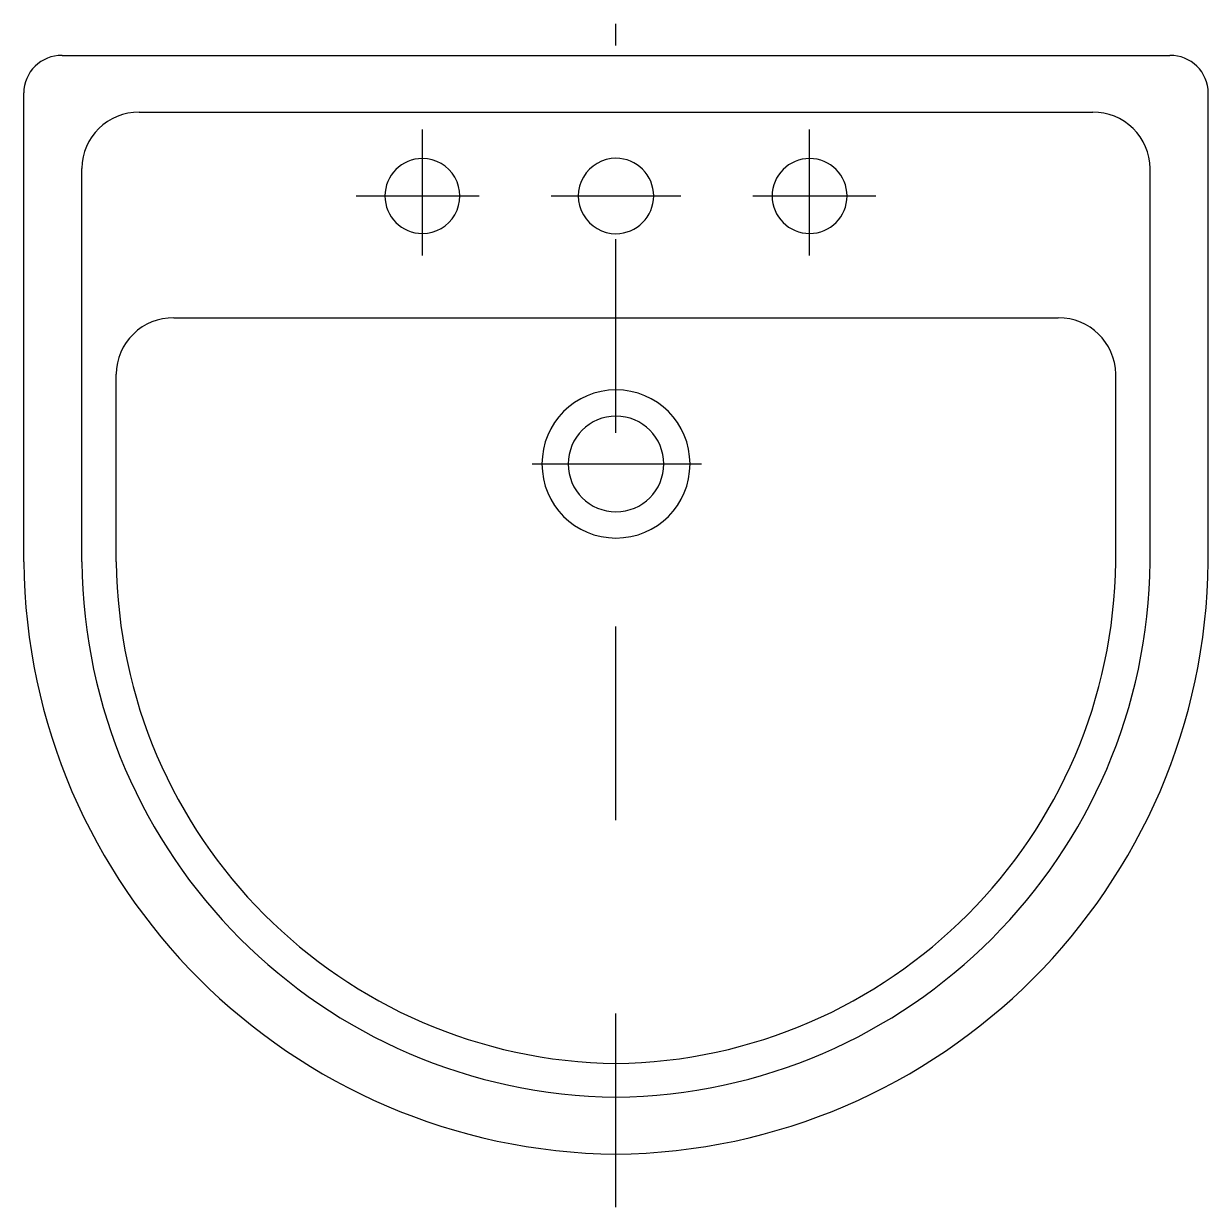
# Model space of a CAD drawing. Extents: x -208.017 to -207.405, y 69.784 to 70.395.
import ezdxf

# ---------------------------------------------------------------- set-up
doc = ezdxf.new("R2010")
doc.units = 0
doc.header["$LTSCALE"] = 0.311492
doc.header["$MEASUREMENT"] = 0
doc.linetypes.add('AXES', pattern=[0.54, 0.3, -0.08, 0.08, -0.08])
doc.linetypes.add('CONTINU', pattern=[0])
doc.layers.get('0').update_dxf_attribs({"linetype": 'CONTINUOUS'})
doc.layers.add('DECA_EIXOS', color=5, linetype='AXES')

msp = doc.modelspace()

# ---------------------------------------------------------------- linework, layer by layer
at = {"linetype": 'CONTINU'}
for points in [[(-207.99707, 70.37877, 0.414421), (-208.01687, 70.3594)], [(-207.40499, 70.35941, 0.41425), (-207.42479, 70.37877)], [(-207.95716, 70.34945, 0.414195), (-207.98687, 70.32041)], [(-207.43499, 70.32041, 0.414215), (-207.46469, 70.34945)], [(-207.81093, 70.32554, 1), (-207.81093, 70.28683)], [(-207.81093, 70.28683, 1.000009), (-207.81093, 70.32554)], [(-207.71093, 70.32565, 1.000235), (-207.71093, 70.28672)], [(-207.71093, 70.28672, 1), (-207.71093, 70.32565)], [(-207.61093, 70.32554, 1), (-207.61093, 70.28683)], [(-207.61093, 70.28683, 1), (-207.61093, 70.32554)], [(-207.93934, 70.24328, 0.414229), (-207.96905, 70.21423)], [(-207.45281, 70.21424, 0.414137), (-207.48251, 70.24328)], [(-207.71093, 70.20602, 1), (-207.71093, 70.12954)], [(-207.71093, 70.12954, 1), (-207.71093, 70.20602)], [(-207.71093, 70.19247, 1), (-207.71093, 70.1431)], [(-207.71093, 70.1431, 1), (-207.71093, 70.19247)], [(-208.01687, 70.11718, 0.407875), (-207.71093, 69.81141)], [(-207.98687, 70.11718, 0.407177), (-207.71093, 69.84074)], [(-207.96905, 70.11718, 0.406691), (-207.71093, 69.85816)], [(-207.71093, 69.85816, 0.406691), (-207.45281, 70.11718)], [(-207.71093, 69.84074, 0.407177), (-207.43499, 70.11718)], [(-207.71093, 69.81141, 0.407871), (-207.40499, 70.11718)]]:
    msp.add_lwpolyline(points, format="xyb", dxfattribs=at)
for points in [[(-207.99707, 70.37877), (-207.42479, 70.37877)], [(-208.01687, 70.11718), (-208.01687, 70.3594)], [(-207.40499, 70.11718), (-207.40499, 70.35941)], [(-207.95716, 70.34945), (-207.46469, 70.34945)], [(-207.98687, 70.11718), (-207.98687, 70.32041)], [(-207.43499, 70.11718), (-207.43499, 70.32041)], [(-207.93934, 70.24328), (-207.48251, 70.24328)], [(-207.96905, 70.11718), (-207.96905, 70.21423)], [(-207.45281, 70.11718), (-207.45281, 70.21424)]]:
    msp.add_lwpolyline(points, dxfattribs=at)
at = {"layer": 'DECA_EIXOS'}
for points in [[(-207.71093, 69.78393), (-207.71093, 70.39515)], [(-207.81093, 70.27544), (-207.81093, 70.34055)], [(-207.61093, 70.27544), (-207.61093, 70.34055)], [(-207.84513, 70.30619), (-207.78161, 70.30619)], [(-207.74443, 70.30619), (-207.67742, 70.30619)], [(-207.64024, 70.30619), (-207.57673, 70.30619)], [(-207.75426, 70.16778), (-207.66677, 70.16778)]]:
    msp.add_lwpolyline(points, dxfattribs=at)

doc.saveas('drawing.dxf')
